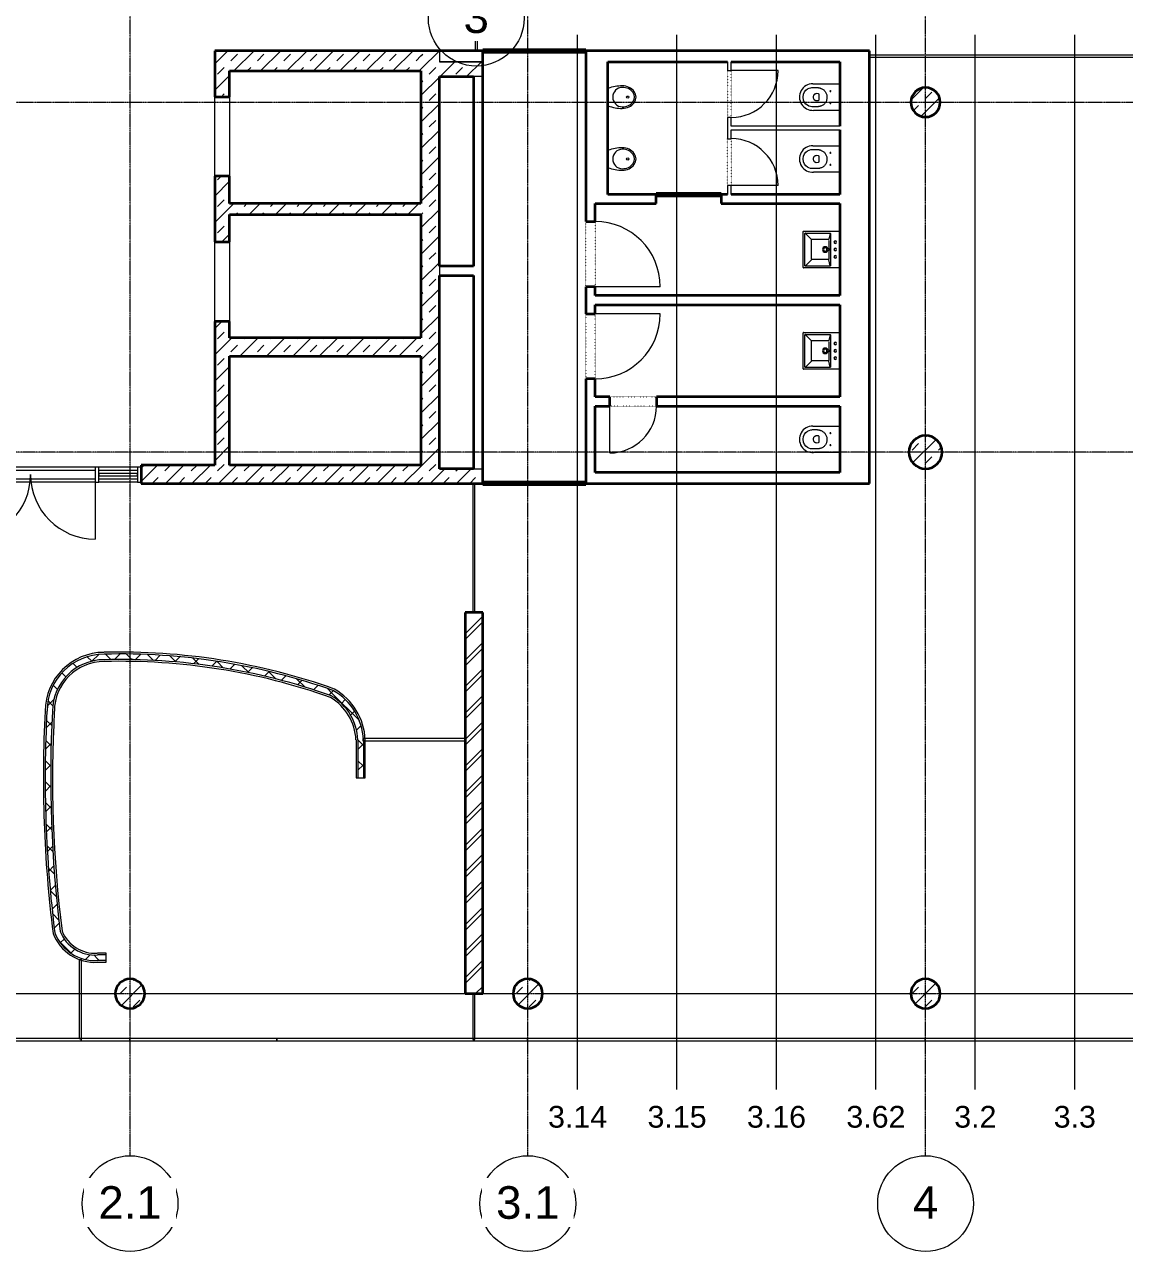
# Model space of a CAD drawing. Header units: millimetres. Extents: x -309577 to 26510, y -302335 to 26695.
# Drawn here: x -289271 to -274339, y -297783 to -281128 of the extents above; entities that cross this region are included whole.
import ezdxf

# ---------------------------------------------------------------- set-up
doc = ezdxf.new("R2010")
doc.units = ezdxf.units.MM
doc.linetypes.add('Rasterlinie', pattern=[22.225, 12.7, -3.175, 3.175, -3.175])
doc.linetypes.add('Über Schnittebene 1', pattern=[1, 0, -1])
for name, color, linetype, lineweight in [('A-AREA-LINE', 4, 'Continuous', 70), ('A-DOOR', 1, 'Continuous', 9), ('A-FLOR-OTLN', 6, 'Continuous', 9), ('A-GLAZ', 6, 'Continuous', 9), ('A-GLAZ-CWMG', 3, 'Continuous', 9), ('A-WALL', 2, 'Continuous', 9), ('A-WALL-PATT', 2, 'Continuous', 35), ('I-WALL', 2, 'Continuous', 9), ('P-SANR-FIXT', 6, 'Continuous', 9), ('S-COLS', 6, 'Continuous', 9), ('S-GRID', 1, 'Continuous', 9)]:
    doc.layers.add(name, color=color, linetype=linetype, lineweight=lineweight)
pattern_1 = [(45, (0, 0), (-179.60512, 179.60512), []), (45, (179.6, 0), (-179.60512, 179.60512), [127, -127])]
pattern_2 = [(45, (0, 0), (-141.42136, 141.42136), []), (135, (0, 0), (-141.42136, -141.42136), [])]

# ---------------------------------------------------------------- blocks, each defined once
blk = doc.blocks.new('STB Stütze - rund - STB d_40-392785-Ebene 0')
at = {"layer": 'S-COLS'}
h = blk.add_hatch(dxfattribs=at)
h.set_pattern_fill('FP_16', color=256, style=0, pattern_type=2)
h.set_pattern_definition([(45, (287838.7, 294282.99), (-179.60512, 179.60512), []), (45, (288018.3, 294282.99), (-179.60512, 179.60512), [127, -127])])
h.paths.add_polyline_path([(24, -199), (71, -187), (114, -165), (150, -133), (177, -93), (194, -48), (200, 0), (194, 48), (177, 93), (150, 133), (114, 165), (71, 187), (24, 199), (-24, 199), (-71, 187), (-114, 165), (-150, 133), (-177, 93), (-194, 48), (-200, 0), (-194, -48), (-177, -93), (-150, -133), (-114, -165), (-71, -187), (-24, -199)], flags=0)
at = {"layer": 'S-COLS', "lineweight": 35}
for start, end in [(360, 180), (180, 360)]:
    blk.add_arc((0, 0), 200, start, end, dxfattribs=at)
blk = doc.blocks.new('STB Stütze - rund - STB d_40-V12-Ebene 0')
at = {"layer": 'S-COLS'}
h = blk.add_hatch(dxfattribs=at)
h.set_pattern_fill('FP_17', color=256, style=0, pattern_type=2)
h.set_pattern_definition([(45, (282438.7, 294282.99), (-179.60512, 179.60512), []), (45, (282618.3, 294282.99), (-179.60512, 179.60512), [127, -127])])
h.paths.add_polyline_path([(24, -199), (71, -187), (114, -165), (150, -133), (177, -93), (194, -48), (200, 0), (194, 48), (177, 93), (150, 133), (114, 165), (71, 187), (24, 199), (-24, 199), (-71, 187), (-114, 165), (-150, 133), (-177, 93), (-194, 48), (-200, 0), (-194, -48), (-177, -93), (-150, -133), (-114, -165), (-71, -187), (-24, -199)], flags=0)
at = {"layer": 'S-COLS', "lineweight": 35}
for start, end in [(360, 180), (180, 360)]:
    blk.add_arc((0, 0), 200, start, end, dxfattribs=at)
blk = doc.blocks.new('STB Stütze - rund - STB d_40-V14-Ebene 0')
at = {"layer": 'S-COLS'}
h = blk.add_hatch(dxfattribs=at)
h.set_pattern_fill('FP_19', color=256, style=0, pattern_type=2)
h.set_pattern_definition([(45, (277038.7, 294282.99), (-179.60512, 179.60512), []), (45, (277218.3, 294282.99), (-179.60512, 179.60512), [127, -127])])
h.paths.add_polyline_path([(24, -199), (71, -187), (114, -165), (150, -133), (177, -93), (194, -48), (200, 0), (194, 48), (177, 93), (150, 133), (114, 165), (71, 187), (24, 199), (-24, 199), (-71, 187), (-114, 165), (-150, 133), (-177, 93), (-194, 48), (-200, 0), (-194, -48), (-177, -93), (-150, -133), (-114, -165), (-71, -187), (-24, -199)], flags=0)
at = {"layer": 'S-COLS', "lineweight": 35}
for start, end in [(360, 180), (180, 360)]:
    blk.add_arc((0, 0), 200, start, end, dxfattribs=at)
blk = doc.blocks.new('STB Stütze - rund - STB d_45-392786-Ebene 0')
at = {"layer": 'S-COLS'}
h = blk.add_hatch(dxfattribs=at)
h.set_pattern_fill('FP_21', color=256, style=0, pattern_type=2)
h.set_pattern_definition([(45, (277038.7, 286932.85), (-179.60512, 179.60512), []), (45, (277218.3, 286932.85), (-179.60512, 179.60512), [127, -127])])
h.paths.add_polyline_path([(0, -225), (50, -219), (98, -203), (140, -176), (176, -140), (203, -98), (219, -50), (225, 0), (219, 50), (203, 98), (176, 140), (140, 176), (98, 203), (50, 219), (0, 225), (-50, 219), (-98, 203), (-140, 176), (-176, 140), (-203, 98), (-219, 50), (-225, 0), (-219, -50), (-203, -98), (-176, -140), (-140, -176), (-98, -203), (-50, -219)], flags=0)
at = {"layer": 'S-COLS', "lineweight": 35}
for start, end in [(360, 180), (180, 360)]:
    blk.add_arc((0, 0), 225, start, end, dxfattribs=at)
blk = doc.blocks.new('STB Stütze - rund - STB d_40-V24-Ebene 0')
at = {"layer": 'S-COLS'}
h = blk.add_hatch(dxfattribs=at)
h.set_pattern_fill('FP_30', color=256, style=0, pattern_type=2)
h.set_pattern_definition([(45, (277038.7, 282182.99), (-179.60512, 179.60512), []), (45, (277218.3, 282182.99), (-179.60512, 179.60512), [127, -127])])
h.paths.add_polyline_path([(24, -199), (71, -187), (114, -165), (150, -133), (177, -93), (194, -48), (200, 0), (194, 48), (177, 93), (150, 133), (114, 165), (71, 187), (24, 199), (-24, 199), (-71, 187), (-114, 165), (-150, 133), (-177, 93), (-194, 48), (-200, 0), (-194, -48), (-177, -93), (-150, -133), (-114, -165), (-71, -187), (-24, -199)], flags=0)
at = {"layer": 'S-COLS', "lineweight": 35}
for start, end in [(360, 180), (180, 360)]:
    blk.add_arc((0, 0), 200, start, end, dxfattribs=at)
blk = doc.blocks.new('Türelement 2-flg - Drehflügel - Glas - Standard-313446-Ebene 0')
at = {"layer": 'A-DOOR'}
for p, q in [((-875, 0), (-875, -875)), ((875, 0), (875, -875))]:
    blk.add_line(p, q, dxfattribs=at)
for centre, start, end in [((-875, 0), 270, 360), ((875, 0), 180, 270)]:
    blk.add_arc(centre, 875, start, end, dxfattribs=at)
blk = doc.blocks.new('Systemelement - Verglasung-313445-Ebene 0')
at = {"layer": 'A-GLAZ'}
for p, q in [((263, 15), (-263, 15)), ((-263, 15), (-263, -15)), ((263, -15), (263, 15)), ((-263, -15), (263, -15))]:
    blk.add_line(p, q, dxfattribs=at)
blk = doc.blocks.new('Rechteckiger Pfosten - 5 x 20-313449-Ebene 0')
at = {"layer": 'A-GLAZ-CWMG'}
for p, q in [((-287739, -287138), (-288264, -287138)), ((-287739, -287338), (-288264, -287338))]:
    blk.add_line(p, q, dxfattribs=at)
blk = doc.blocks.new('Rechteckiger Pfosten - 5 x 20-313448-Ebene 0')
at = {"layer": 'A-GLAZ-CWMG'}
for p, q in [((-25, 100), (25, 100)), ((-25, -100), (-25, 100)), ((25, 100), (25, -100)), ((25, -100), (-25, -100))]:
    blk.add_line(p, q, dxfattribs=at)
blk = doc.blocks.new('Rechteckiger Pfosten - 5 x 20-313451-Ebene 0')
at = {"layer": 'A-GLAZ-CWMG'}
for p, q in [((-288314, -287138), (-290064, -287138)), ((-288314, -287338), (-290064, -287338))]:
    blk.add_line(p, q, dxfattribs=at)
blk = doc.blocks.new('Rechteckiger Pfosten - 5 x 20-313452-Ebene 0')
at = {"layer": 'A-GLAZ-CWMG'}
for p, q in [((-50, 100), (0, 100)), ((-50, -100), (-50, 100)), ((0, 100), (0, -100)), ((0, -100), (-50, -100))]:
    blk.add_line(p, q, dxfattribs=at)
blk = doc.blocks.new('Systemelement - Verglasung-313462-Ebene 0')
at = {"layer": 'A-GLAZ'}
for p, q in [((534, 15), (-534, 15)), ((-534, 15), (-534, -15)), ((534, -15), (534, 15)), ((-534, -15), (534, -15))]:
    blk.add_line(p, q, dxfattribs=at)
blk = doc.blocks.new('Systemelement - Verglasung-313463-Ebene 0')
at = {"layer": 'A-GLAZ'}
for p, q in [((693, 15), (-693, 15)), ((-693, 15), (-693, -15)), ((693, -15), (693, 15)), ((-693, -15), (693, -15))]:
    blk.add_line(p, q, dxfattribs=at)
blk = doc.blocks.new('Wandwaschbecken _3_ - 500 x 500 mm-313486-Ebene 0')
at = {"layer": 'P-SANR-FIXT'}
for p, q in [((-124, 205), (-124, 695)), ((-119, 700), (369, 700)), ((-99, 335), (-99, 670)), ((-94, 675), (344, 675)), ((-94, 670), (-13, 588)), ((344, 670), (262, 588)), ((349, 670), (349, 335)), ((374, 695), (374, 205)), ((-9, 355), (-9, 580)), ((-4, 585), (256, 585)), ((261, 355), (261, 580)), ((-94, 335), (-14, 351)), ((-1, 350), (-4, 350)), ((249, 350), (-1, 350)), ((344, 335), (265, 350)), ((344, 330), (-94, 330))]:
    blk.add_line(p, q, dxfattribs=at)
for centre, radius, start, end in [((-119, 695), 5, 90, 180), ((-94, 670), 5, 90, 180), ((344, 670), 5, 0, 90), ((369, 695), 5, 0, 90), ((-4, 580), 5, 90, 180), ((256, 580), 5, 0, 90), ((-94, 335), 5, 180, 270), ((-4, 355), 5, 180, 270), ((126, 400), 37.5, 0, 180), ((126, 400), 37.5, 180, 0), ((126, 400), 23, 0, 180), ((126, 400), 23, 180, 0), ((256, 355), 5, 270, 0), ((344, 335), 5, 270, 360), ((-119, 205), 5, 180, 270), ((26, 264), 17.5, 0, 180), ((26, 264), 17.5, 180, 0), ((126, 264), 17.5, 0, 180), ((126, 264), 17.5, 180, 0), ((226, 264), 17.5, 0, 180), ((226, 264), 17.5, 180, 0), ((369, 205), 5, 270, 360)]:
    blk.add_arc(centre, radius, start, end, dxfattribs=at)
for start_param, end_param in [(3.141593, 6.283185), (0, 3.141593)]:
    blk.add_ellipse((126, 337), major_axis=(-12.5, 0), ratio=0.247617, start_param=start_param, end_param=end_param, dxfattribs=at)
blk = doc.blocks.new('WC - Kombination _1_ - 550 x 360 mm-313487-Ebene 0')
at = {"layer": 'P-SANR-FIXT'}
for p, q in [((-55, 200), (-55, 559)), ((305, 568), (305, 200))]:
    blk.add_line(p, q, dxfattribs=at)
for centre, radius, start, end in [((125, 570), 180, 359.4799, 183.3895), ((44, 330), 6.33, 360, 180), ((207, 330), 6.33, 0, 180), ((44, 330), 6.33, 180, 360), ((207, 330), 6.33, 180, 360)]:
    blk.add_arc(centre, radius, start, end, dxfattribs=at)
for points, knots in [([(-6, 508), (-6, 527), (-6, 552), (-6, 572), (-6, 592), (4, 699), (125, 699), (245, 699), (256, 585), (256, 572)], [3, 3, 3, 3, 4, 4, 4, 5, 5, 5, 6, 6, 6, 6]), ([(256, 572), (256, 565), (256, 552), (256, 537), (256, 527), (256, 523), (256, 520), (256, 518), (256, 515), (256, 513), (256, 511), (256, 510), (256, 509), (256, 508), (256, 507), (255, 506), (255, 505), (255, 504), (255, 502), (255, 500), (254, 497), (253, 493), (252, 488), (251, 482), (249, 474), (246, 464), (241, 452), (233, 437), (222, 421), (208, 406), (192, 394), (174, 386), (155, 380), (139, 378), (126, 377), (112, 378), (96, 379), (76, 384), (58, 392), (41, 403), (27, 416), (15, 433), (6, 450), (1, 466), (-2, 479), (-4, 489), (-5, 498), (-6, 505), (-6, 508)], [0, 0, 0, 0, 0.065062, 0.130124, 0.146389, 0.162655, 0.170788, 0.17892, 0.187053, 0.195186, 0.199252, 0.203319, 0.207385, 0.209418, 0.211451, 0.215518, 0.219584, 0.223651, 0.227717, 0.23585, 0.243982, 0.260248, 0.276513, 0.292779, 0.32531, 0.357841, 0.390372, 0.455434, 0.520496, 0.585558, 0.65062, 0.715682, 0.780744, 0.845806, 0.878337, 0.910868, 0.97593, 1.040992, 1.106054, 1.171116, 1.236178, 1.30124, 1.366302, 1.431364, 1.463895, 1.496426, 1.528957, 1.561488, 1.561488, 1.561488, 1.561488]), ([(78, 521), (77, 490), (82, 484), (87, 484), (101, 481), (149, 481), (163, 484), (168, 484), (173, 490), (172, 521)], [0, 0, 0, 0, 1, 1, 1, 2, 2, 2, 3, 3, 3, 3]), ([(172, 521), (172, 524), (170, 529), (167, 538), (163, 545), (158, 551), (154, 555), (149, 558), (140, 563), (125, 565), (110, 563), (101, 558), (96, 555), (91, 551), (87, 545), (82, 538), (79, 529), (78, 524), (78, 521)], [0, 0, 0, 0, 0.0288677, 0.0577354, 0.0866031, 0.1154708, 0.1299046, 0.1443385, 0.1732062, 0.2309416, 0.2886769, 0.3175446, 0.3319785, 0.3464123, 0.37528, 0.4041477, 0.4330154, 0.4618831, 0.4618831, 0.4618831, 0.4618831])]:
    blk.add_open_spline(points, degree=3, knots=knots, dxfattribs=at)
blk = doc.blocks.new('Pissoir - Pissoir-312662-Ebene 0')
at = {"layer": 'P-SANR-FIXT'}
blk.add_line((-117, -3), (117, -3), dxfattribs=at)
blk.add_circle((0, -268), 15, dxfattribs=at)
for centre, start, end in [((392, -195), 159.3261, 180), ((-392, -195), 360, 20.6739)]:
    blk.add_arc(centre, 545, start, end, dxfattribs=at)
for major_axis, ratio, start_param, end_param in [((-132, 0), 0.987707, 3.141593, 6.283185), ((0, 186), 0.819068, 1.570796, 4.712389), ((0, 165), 0.80303, 1.570796, 4.712389)]:
    blk.add_ellipse((0, -195), major_axis=major_axis, ratio=ratio, start_param=start_param, end_param=end_param, dxfattribs=at)
blk = doc.blocks.new('Drehflügel 1-flg - Umfassungszarge - 63_5 x 2_135-313488-Ebene 0')
at = {"layer": 'A-DOOR'}
blk.add_line((317, 712), (317, 77), dxfattribs=at)
at = {"layer": 'A-DOOR', "linetype": 'Über Schnittebene 1'}
for p, q in [((-318, 77), (317, 77)), ((317, -48), (-318, -48))]:
    blk.add_line(p, q, dxfattribs=at)
at = {"layer": 'A-DOOR'}
blk.add_arc((317, 77), 635, 90, 180, dxfattribs=at)
blk = doc.blocks.new('Drehflügel 1-flg - Stahlzarge1 - 88_5 x 2_26 2-313441-Ebene 0')
at = {"layer": 'A-DOOR', "linetype": 'Über Schnittebene 1'}
for p, q in [((442, 48), (-443, 48)), ((-443, -77), (442, -77))]:
    blk.add_line(p, q, dxfattribs=at)
at = {"layer": 'A-DOOR'}
blk.add_line((442, -962), (442, -77), dxfattribs=at)
blk.add_arc((442, -77), 885, 180, 270, dxfattribs=at)
blk = doc.blocks.new('Drehflügel 1-flg - Stahlzarge1 - 88_5 x 2_26 2-313477-Ebene 0')
at = {"layer": 'A-DOOR'}
blk.add_line((442, 962), (442, 77), dxfattribs=at)
at = {"layer": 'A-DOOR', "linetype": 'Über Schnittebene 1'}
for p, q in [((-443, 77), (442, 77)), ((442, -48), (-443, -48))]:
    blk.add_line(p, q, dxfattribs=at)
at = {"layer": 'A-DOOR'}
blk.add_arc((442, 77), 885, 90, 180, dxfattribs=at)
blk = doc.blocks.new('Drehflügel 1-flg - Umfassungszarge - 63_5 x 2_135-250513-Ebene 0')
at = {"layer": 'A-DOOR'}
blk.add_line((317, 674), (317, 39), dxfattribs=at)
at = {"layer": 'A-DOOR', "linetype": 'Über Schnittebene 1'}
for p, q in [((-318, 39), (317, 39)), ((317, -11), (-318, -11))]:
    blk.add_line(p, q, dxfattribs=at)
at = {"layer": 'A-DOOR'}
blk.add_arc((317, 39), 635, 90, 180, dxfattribs=at)
blk = doc.blocks.new('Drehflügel 1-flg - Umfassungszarge - 63_5 x 2_135-250514-Ebene 0')
at = {"layer": 'A-DOOR', "linetype": 'Über Schnittebene 1'}
for p, q in [((317, 11), (-318, 11)), ((-318, -39), (317, -39))]:
    blk.add_line(p, q, dxfattribs=at)
at = {"layer": 'A-DOOR'}
blk.add_line((317, -674), (317, -39), dxfattribs=at)
blk.add_arc((317, -39), 635, 180, 270, dxfattribs=at)
blk = doc.blocks.new('Systemelement - Verglasung-313492-Ebene 0')
at = {"layer": 'A-GLAZ'}
for p, q in [((875, 15), (-875, 15)), ((-875, 15), (-875, -15)), ((875, -15), (875, 15)), ((-875, -15), (875, -15))]:
    blk.add_line(p, q, dxfattribs=at)
blk = doc.blocks.new('Systemelement - Verglasung-313493-Ebene 0')
at = {"layer": 'A-GLAZ'}
for p, q in [((100, 15), (-100, 15)), ((-100, 15), (-100, -15)), ((100, -15), (100, 15)), ((-100, -15), (100, -15))]:
    blk.add_line(p, q, dxfattribs=at)
blk = doc.blocks.new('Systemelement - Verglasung-313494-Ebene 0')
at = {"layer": 'A-GLAZ'}
for p, q in [((550, 15), (-550, 15)), ((-550, 15), (-550, -15)), ((550, -15), (550, 15)), ((-550, -15), (550, -15))]:
    blk.add_line(p, q, dxfattribs=at)
blk = doc.blocks.new('Systemelement - Verglasung-392769-Ebene 0')
at = {"layer": 'A-GLAZ'}
for p, q in [((2700, 15), (-2700, 15)), ((-2700, 15), (-2700, -15)), ((2700, -15), (2700, 15)), ((-2700, -15), (2700, -15))]:
    blk.add_line(p, q, dxfattribs=at)
blk = doc.blocks.new('Systemelement - Verglasung-392770-Ebene 0')
at = {"layer": 'A-GLAZ'}
for p, q in [((2702.5, 15), (-2702.5, 15)), ((-2702.5, 15), (-2702.5, -15)), ((2702.5, -15), (2702.5, 15)), ((-2702.5, -15), (2702.5, -15))]:
    blk.add_line(p, q, dxfattribs=at)
blk = doc.blocks.new('Systemelement - Verglasung-313523-Ebene 0')
at = {"layer": 'A-GLAZ'}
for p, q in [((312.5, 15), (-312.5, 15)), ((-312.5, 15), (-312.5, -15)), ((312.5, -15), (312.5, 15)), ((-312.5, -15), (312.5, -15))]:
    blk.add_line(p, q, dxfattribs=at)
blk = doc.blocks.new('Systemelement - Verglasung-392772-Ebene 0')
at = {"layer": 'A-GLAZ'}
for p, q in [((14262.5, 15), (-14262.5, 15)), ((-14262.5, 15), (-14262.5, -15)), ((-14262.5, -15), (14262.5, -15))]:
    blk.add_line(p, q, dxfattribs=at)
blk = doc.blocks.new('Systemelement - Verglasung-392776-Ebene 0')
at = {"layer": 'A-GLAZ'}
for p, q in [((680, 15), (-680, 15)), ((-680, 15), (-680, -15)), ((680, -15), (680, 15)), ((-680, -15), (680, -15))]:
    blk.add_line(p, q, dxfattribs=at)
blk = doc.blocks.new('Systemelement - Verglasung-392777-Ebene 0')
at = {"layer": 'A-GLAZ'}
for p, q in [((330, 15), (-330, 15)), ((-330, 15), (-330, -15)), ((330, -15), (330, 15)), ((-330, -15), (330, -15))]:
    blk.add_line(p, q, dxfattribs=at)
blk = doc.blocks.new('Systemelement - Verglasung-392778-Ebene 0')
at = {"layer": 'A-GLAZ'}
for p, q in [((1000, 15), (-1000, 15)), ((-1000, 15), (-1000, -15)), ((1000, -15), (1000, 15)), ((-1000, -15), (1000, -15))]:
    blk.add_line(p, q, dxfattribs=at)
blk = doc.blocks.new('Systemelement - Verglasung-392780-Ebene 0')
at = {"layer": 'A-GLAZ'}
for p, q in [((1700, 15), (-1700, 15)), ((-1700, 15), (-1700, -15)), ((1700, -15), (1700, 15)), ((-1700, -15), (1700, -15))]:
    blk.add_line(p, q, dxfattribs=at)
blk = doc.blocks.new('Rechteckiger Pfosten - 6 x 12-313447-Ebene 0')
at = {"layer": 'A-GLAZ-CWMG'}
for p, q in [((-288264, -287178), (-287739, -287178)), ((-287739, -287298), (-288264, -287298))]:
    blk.add_line(p, q, dxfattribs=at)
blk = doc.blocks.new('Rechteckiger Pfosten - 6 x 12-313453-Ebene 0')
at = {"layer": 'A-GLAZ-CWMG'}
for p, q in [((-290064, -287178), (-288314, -287178)), ((-288314, -287298), (-290064, -287298))]:
    blk.add_line(p, q, dxfattribs=at)
blk = doc.blocks.new('Raster - Rasterbeschriftung-194804-Ebene 0')
at = {"layer": 'S-GRID'}
blk.add_circle((0, 0), 6.5, dxfattribs=at)

msp = doc.modelspace()

# ---------------------------------------------------------------- hatches: boundary and pattern name
at = {"layer": 'A-WALL-PATT', "lineweight": 9}
h = msp.add_hatch(dxfattribs=at)
h.set_pattern_fill('FP_6', color=256, style=0, pattern_type=2)
h.set_pattern_definition(pattern_1)
h.paths.add_polyline_path([(-286489, -281758), (-283889, -281758), (-283889, -281483), (-286689, -281483), (-286689, -281758), (-286536, -281758)], flags=0)
h = msp.add_hatch(dxfattribs=at)
h.set_pattern_fill('FP_6', color=256, style=0, pattern_type=2)
h.set_pattern_definition(pattern_1)
h.paths.add_polyline_path([(-283639, -287108), (-283639, -281483), (-283889, -281483), (-283889, -287108), (-283642, -287108)], flags=0)
h = msp.add_hatch(dxfattribs=at)
h.set_pattern_fill('FP_6', color=256, style=0, pattern_type=2)
h.set_pattern_definition(pattern_1)
h.paths.add_polyline_path([(-283176, -281833), (-283051, -281833), (-283051, -281633), (-283639, -281633), (-283639, -281833)], flags=0)
h = msp.add_hatch(dxfattribs=at)
h.set_pattern_fill('FP_6', color=256, style=0, pattern_type=2)
h.set_pattern_definition(pattern_1)
h.paths.add_polyline_path([(-286536, -287108), (-286489, -287108), (-286489, -285158), (-286689, -285158), (-286689, -287108)], flags=0)
h.paths.add_polyline_path([(-286689, -284078), (-286489, -284078), (-286489, -283188), (-286689, -283188)], flags=0)
h.paths.add_polyline_path([(-286489, -282108), (-286489, -281758), (-286689, -281758), (-286689, -282108), (-286536, -282108)], flags=0)
h = msp.add_hatch(dxfattribs=at)
h.set_pattern_fill('FP_6', color=256, style=0, pattern_type=2)
h.set_pattern_definition(pattern_1)
h.paths.add_polyline_path([(-283889, -283708), (-283889, -283558), (-286489, -283558), (-286489, -283708)], flags=0)
h = msp.add_hatch(dxfattribs=at)
h.set_pattern_fill('FP_6', color=256, style=0, pattern_type=2)
h.set_pattern_definition(pattern_1)
h.paths.add_polyline_path([(-283889, -285629), (-283889, -285379), (-286489, -285379), (-286489, -285629)], flags=0)
h = msp.add_hatch(dxfattribs=at)
h.set_pattern_fill('FP_6', color=256, style=0, pattern_type=2)
h.set_pattern_definition(pattern_1)
h.paths.add_polyline_path([(-286536, -287358), (-283639, -287358), (-283639, -287108), (-287689, -287108), (-287689, -287358)], flags=0)
h = msp.add_hatch(dxfattribs=at)
h.set_pattern_fill('FP_6', color=256, style=0, pattern_type=2)
h.set_pattern_definition(pattern_1)
h.paths.add_polyline_path([(-283639, -287358), (-283051, -287358), (-283051, -287158), (-283639, -287158)], flags=0)
h = msp.add_hatch(dxfattribs=at)
h.set_pattern_fill('FP_37', color=256, style=0, pattern_type=2)
h.set_pattern_definition([(45, (0, 0), (-179.60512, 179.60512), []), (45, (76.2, 0), (-179.60512, 179.60512), [])])
h.paths.add_polyline_path([(-283051, -294283), (-283051, -289108), (-283291, -289108), (-283291, -294283)], flags=0)
h = msp.add_hatch(dxfattribs=at)
h.set_pattern_fill('FP_5', color=256, style=0, pattern_type=2)
h.set_pattern_definition(pattern_2)
h.paths.add_polyline_path([(-288891, -290449), (-288885, -290358), (-288867, -290268), (-288838, -290182), (-288797, -290100), (-288746, -290023), (-288686, -289955), (-288617, -289894), (-288541, -289844), (-288459, -289803), (-288372, -289774), (-288283, -289756), (-288191, -289750), (-288192, -289675), (-288285, -289680), (-288377, -289697), (-288466, -289725), (-288551, -289764), (-288638, -289817), (-288705, -289869), (-288771, -289935), (-288828, -290009), (-288877, -290088), (-288915, -290173), (-288943, -290262), (-288960, -290354), (-288966, -290447)], flags=0)
h = msp.add_hatch(dxfattribs=at)
h.set_pattern_fill('FP_5', color=256, style=0, pattern_type=2)
h.set_pattern_definition(pattern_2)
h.paths.add_polyline_path([(-285107, -290239), (-285075, -290170), (-285376, -290070), (-285681, -289980), (-285988, -289902), (-286298, -289835), (-286611, -289779), (-286925, -289735), (-287241, -289703), (-287558, -289682), (-287875, -289672), (-288192, -289675), (-288191, -289750), (-287877, -289747), (-287563, -289757), (-287250, -289777), (-286938, -289809), (-286627, -289853), (-286317, -289908), (-286010, -289974), (-285706, -290051), (-285405, -290139)], flags=0)
h = msp.add_hatch(dxfattribs=at)
h.set_pattern_fill('FP_5', color=256, style=0, pattern_type=2)
h.set_pattern_definition(pattern_2)
h.paths.add_polyline_path([(-284746, -290837), (-284671, -290836), (-284680, -290746), (-284698, -290658), (-284727, -290572), (-284765, -290490), (-284812, -290413), (-284867, -290342), (-284930, -290277), (-284999, -290220), (-285075, -290170), (-285107, -290239), (-285031, -290290), (-284962, -290349), (-284902, -290417), (-284850, -290492), (-284808, -290573), (-284776, -290658), (-284756, -290747)], flags=0)
h = msp.add_hatch(dxfattribs=at)
h.set_pattern_fill('FP_5', color=256, style=0, pattern_type=2)
h.set_pattern_definition(pattern_2)
h.paths.add_polyline_path([(-288860, -293459), (-288787, -293440), (-288834, -293015), (-288870, -292588), (-288896, -292161), (-288911, -291733), (-288915, -291305), (-288909, -290877), (-288891, -290449), (-288966, -290447), (-288984, -290878), (-288990, -291309), (-288986, -291740), (-288971, -292171), (-288945, -292601), (-288908, -293030)], flags=0)
h = msp.add_hatch(dxfattribs=at)
h.set_pattern_fill('FP_5', color=256, style=0, pattern_type=2)
h.set_pattern_definition(pattern_2)
h.paths.add_polyline_path([(-284746, -291353), (-284671, -291353), (-284671, -290836), (-284746, -290837), (-284746, -291234)], flags=0)
h = msp.add_hatch(dxfattribs=at)
h.set_pattern_fill('FP_5', color=256, style=0, pattern_type=2)
h.set_pattern_definition(pattern_2)
h.paths.add_polyline_path([(-288280, -293833), (-288282, -293758), (-288362, -293757), (-288440, -293744), (-288516, -293718), (-288586, -293681), (-288650, -293633), (-288705, -293576), (-288751, -293511), (-288787, -293440), (-288860, -293459), (-288825, -293533), (-288781, -293602), (-288727, -293664), (-288665, -293718), (-288596, -293762), (-288522, -293796), (-288443, -293820), (-288362, -293832)], flags=0)
h = msp.add_hatch(dxfattribs=at)
h.set_pattern_fill('FP_5', color=256, style=0, pattern_type=2)
h.set_pattern_definition(pattern_2)
h.paths.add_polyline_path([(-288163, -293833), (-288163, -293758), (-288282, -293758), (-288280, -293833)], flags=0)

# ---------------------------------------------------------------- linework, layer by layer
at = {"layer": 'A-AREA-LINE'}
for p, q in [((-283051, -281483), (-281651, -281483)), ((-280696, -283433), (-279816, -283433)), ((-281651, -287358), (-283051, -287358))]:
    msp.add_line(p, q, dxfattribs=at)
at = {"layer": 'A-FLOR-OTLN'}
for p, q in [((-289849, -294283), (-288529, -294283)), ((-288499, -294283), (-288039, -294283)), ((-287639, -294283), (-283291, -294283)), ((-283051, -294283), (-282639, -294283)), ((-282239, -294283), (-277239, -294283)), ((-276839, -294283), (-271839, -294283))]:
    msp.add_line(p, q, dxfattribs=at)
at = {"layer": 'A-WALL', "color": 10, "lineweight": 35}
for p, q in [((-286689, -281483), (-286689, -282108)), ((-283889, -281483), (-286689, -281483)), ((-283051, -281483), (-283889, -281483)), ((-283051, -287358), (-283051, -281483)), ((-281651, -281483), (-281651, -283803)), ((-277801, -281483), (-281651, -281483)), ((-281351, -283433), (-281351, -281633)), ((-281351, -281633), (-279726, -281633)), ((-279676, -281633), (-278201, -281633)), ((-278201, -281633), (-278201, -282508)), ((-277801, -287358), (-277801, -281483)), ((-286489, -282108), (-286489, -281758)), ((-286489, -281758), (-283889, -281758)), ((-283889, -281758), (-283889, -283558)), ((-283639, -284408), (-283639, -281833)), ((-283639, -281833), (-283176, -281833)), ((-283176, -281833), (-283176, -284408)), ((-286689, -282108), (-286489, -282108)), ((-278201, -282558), (-278201, -283433)), ((-286689, -283188), (-286689, -284078)), ((-286489, -283188), (-286689, -283188)), ((-286489, -283558), (-286489, -283188)), ((-280696, -283433), (-281351, -283433)), ((-280696, -283558), (-280696, -283433)), ((-279726, -283433), (-279816, -283433)), ((-279816, -283433), (-279816, -283558)), ((-278201, -283433), (-279676, -283433)), ((-283889, -283558), (-286489, -283558)), ((-281526, -283803), (-281526, -283558)), ((-281526, -283558), (-280696, -283558)), ((-279816, -283558), (-278201, -283558)), ((-278201, -283558), (-278201, -284808)), ((-286489, -284078), (-286489, -283708)), ((-286489, -283708), (-283889, -283708)), ((-283889, -283708), (-283889, -285379)), ((-281651, -283803), (-281526, -283803)), ((-286689, -284078), (-286489, -284078)), ((-283176, -284408), (-283639, -284408)), ((-283639, -287158), (-283639, -284533)), ((-283639, -284533), (-283176, -284533)), ((-283176, -284533), (-283176, -287158)), ((-281526, -284688), (-281651, -284688)), ((-281651, -284688), (-281651, -285053)), ((-281526, -284808), (-281526, -284688)), ((-278201, -284808), (-281526, -284808)), ((-281526, -285053), (-281526, -284933)), ((-281526, -284933), (-278201, -284933)), ((-278201, -284933), (-278201, -286183)), ((-281651, -285053), (-281526, -285053)), ((-286689, -285158), (-286689, -287108)), ((-286489, -285158), (-286689, -285158)), ((-286489, -285379), (-286489, -285158)), ((-283889, -285379), (-286489, -285379)), ((-286489, -285629), (-283889, -285629)), ((-286489, -287108), (-286489, -285629)), ((-283889, -285629), (-283889, -287108)), ((-281526, -285938), (-281651, -285938)), ((-281651, -285938), (-281651, -287358)), ((-281526, -286183), (-281526, -285938)), ((-281326, -286183), (-281526, -286183)), ((-281326, -286308), (-281326, -286183)), ((-278201, -286183), (-280691, -286183)), ((-280691, -286183), (-280691, -286308)), ((-281526, -287208), (-281526, -286308)), ((-281526, -286308), (-281326, -286308)), ((-280691, -286308), (-278201, -286308)), ((-278201, -286308), (-278201, -287208)), ((-286689, -287108), (-287689, -287108)), ((-287689, -287108), (-287689, -287358)), ((-283889, -287108), (-286489, -287108)), ((-283176, -287158), (-283639, -287158)), ((-278201, -287208), (-281526, -287208)), ((-287689, -287358), (-283639, -287358)), ((-283639, -287358), (-283051, -287358)), ((-281651, -287358), (-277801, -287358)), ((-283291, -289108), (-283291, -294283)), ((-283051, -289108), (-283291, -289108)), ((-283051, -294283), (-283051, -289108)), ((-283291, -294283), (-283051, -294283))]:
    msp.add_line(p, q, dxfattribs=at)
at = {"layer": 'A-WALL'}
for p, q in [((-283639, -281483), (-283639, -281633)), ((-283051, -281633), (-283639, -281633)), ((-283639, -281633), (-283051, -281633)), ((-283051, -281833), (-283176, -281833)), ((-286689, -283188), (-286689, -282108)), ((-286489, -282108), (-286489, -283188)), ((-286689, -285158), (-286689, -284078)), ((-286489, -284078), (-286489, -285158)), ((-283639, -284408), (-283639, -284533)), ((-283176, -287158), (-283051, -287158)), ((-284746, -290837), (-284746, -291353)), ((-284671, -290836), (-284671, -291353)), ((-288163, -293758), (-288282, -293758)), ((-288163, -293833), (-288280, -293833))]:
    msp.add_line(p, q, dxfattribs=at)
at = {"layer": 'A-WALL', "color": 7}
for p, q in [((-284771, -290838), (-284771, -291353)), ((-284646, -291353), (-284646, -290835)), ((-284771, -291353), (-284646, -291353)), ((-288163, -293733), (-288283, -293733)), ((-288163, -293858), (-288163, -293733)), ((-288279, -293858), (-288163, -293858))]:
    msp.add_line(p, q, dxfattribs=at)
for centre, radius, start, end in [((-288191, -290450), 800, 90.1186, 179.7518), ((-288191, -290450), 675, 90, 180), ((-287972, -298342), 8695, 70.4614, 91.4513), ((-287972, -298342), 8570, 70.5386, 91.4614), ((-285477, -290870), 706, 2.5833, 59.4167), ((-285477, -290870), 831, 2.3811, 60.2862), ((-271941, -291353), 17075, 176.9578, 187.1056), ((-271941, -291353), 16950, 176.9471, 187.0529), ((-288315, -293251), 483, 202.2294, 273.7706), ((-288315, -293251), 608, 200.5751, 273.3608)]:
    msp.add_arc(centre, radius, start, end, dxfattribs=at)
at = {"layer": 'A-WALL'}
for centre, radius, start, end in [((-288191, -290450), 775, 90.0979, 179.7951), ((-288191, -290450), 700, 90.0271, 179.9433), ((-287972, -298342), 8670, 70.4766, 91.4533), ((-287972, -298342), 8595, 70.5229, 91.4594), ((-285477, -290870), 731, 2.5373, 59.6145), ((-285477, -290870), 806, 2.4165, 60.134), ((-271941, -291353), 17050, 176.9557, 187.0951), ((-271941, -291353), 16975, 176.9492, 187.0635), ((-288315, -293251), 583, 200.8488, 273.4287), ((-288315, -293251), 508, 201.8328, 273.6725)]:
    msp.add_arc(centre, radius, start, end, dxfattribs=at)
at = {"layer": 'I-WALL', "color": 7}
for p, q in [((-279726, -281633), (-279726, -281753)), ((-279676, -281753), (-279676, -281633)), ((-279726, -281753), (-279676, -281753)), ((-279676, -282388), (-279726, -282388)), ((-279726, -282388), (-279726, -282678)), ((-279676, -282508), (-279676, -282388)), ((-278201, -282508), (-279676, -282508)), ((-279676, -282678), (-279676, -282558)), ((-279676, -282558), (-278201, -282558)), ((-279726, -282678), (-279676, -282678)), ((-279676, -283313), (-279726, -283313)), ((-279726, -283313), (-279726, -283433)), ((-279676, -283433), (-279676, -283313))]:
    msp.add_line(p, q, dxfattribs=at)
at = {"layer": 'S-GRID', "linetype": 'Rasterlinie'}
for p, q in [((-277039, -296483), (-277039, -235883)), ((-287839, -296483), (-287839, -278649)), ((-282439, -296483), (-282439, -278649)), ((-297439, -282183), (-175468, -282183)), ((-175468, -286933), (-297439, -286933)), ((-297439, -294283), (-175468, -294283))]:
    msp.add_line(p, q, dxfattribs=at)
at = {"layer": 'S-GRID', "lineweight": 18}
for p, q in [((-281764, -295585), (-281764, -281267)), ((-280414, -295585), (-280414, -281267)), ((-279064, -295585), (-279064, -281267)), ((-277714, -295585), (-277714, -281267)), ((-276364, -295585), (-276364, -281267)), ((-275014, -295585), (-275014, -281267))]:
    msp.add_line(p, q, dxfattribs=at)

# ---------------------------------------------------------------- block references
at = {"layer": 'A-DOOR'}
for name, p, rotation in [('Drehflügel 1-flg - Umfassungszarge - 63_5 x 2_135-250514-Ebene 0', (-279716, -282070), 90), ('Drehflügel 1-flg - Umfassungszarge - 63_5 x 2_135-250513-Ebene 0', (-279716, -282995), 270), ('Drehflügel 1-flg - Stahlzarge1 - 88_5 x 2_26 2-313477-Ebene 0', (-281603, -284245), 270), ('Drehflügel 1-flg - Stahlzarge1 - 88_5 x 2_26 2-313441-Ebene 0', (-281603, -285495), 90), ('Drehflügel 1-flg - Umfassungszarge - 63_5 x 2_135-313488-Ebene 0', (-281009, -286231), 180)]:
    msp.add_blockref(name, p, dxfattribs=dict(at, rotation=rotation))
msp.add_blockref('Türelement 2-flg - Drehflügel - Glas - Standard-313446-Ebene 0', (-289189, -287238), dxfattribs=at)
at = {"layer": 'A-GLAZ'}
for name, p, rotation in [('Systemelement - Verglasung-313494-Ebene 0', (-283139, -280733), 270), ('Systemelement - Verglasung-313493-Ebene 0', (-283139, -281383), 90), ('Systemelement - Verglasung-313492-Ebene 0', (-283171, -288233), 90), ('Systemelement - Verglasung-313462-Ebene 0', (-288514, -294359), 90), ('Systemelement - Verglasung-313523-Ebene 0', (-283171, -294595), 270)]:
    msp.add_blockref(name, p, dxfattribs=dict(at, rotation=rotation))
for name, p in [('Systemelement - Verglasung-392772-Ebene 0', (-263539, -281558)), ('Systemelement - Verglasung-313445-Ebene 0', (-288001, -287238)), ('Systemelement - Verglasung-313463-Ebene 0', (-283984, -290835)), ('Systemelement - Verglasung-392776-Ebene 0', (-289184, -294908)), ('Systemelement - Verglasung-392777-Ebene 0', (-288174, -294908)), ('Systemelement - Verglasung-392778-Ebene 0', (-286844, -294908)), ('Systemelement - Verglasung-392780-Ebene 0', (-284144, -294908)), ('Systemelement - Verglasung-392769-Ebene 0', (-279744, -294908)), ('Systemelement - Verglasung-392770-Ebene 0', (-274341, -294908))]:
    msp.add_blockref(name, p, dxfattribs=at)
at = {"layer": 'A-GLAZ-CWMG'}
for name in ['Rechteckiger Pfosten - 5 x 20-313451-Ebene 0', 'Rechteckiger Pfosten - 6 x 12-313453-Ebene 0', 'Rechteckiger Pfosten - 5 x 20-313449-Ebene 0', 'Rechteckiger Pfosten - 6 x 12-313447-Ebene 0']:
    msp.add_blockref(name, (0, 0), dxfattribs=at)
at = {"layer": 'A-GLAZ-CWMG', "extrusion": (0, 0, -1), "rotation": 180}
for name, p in [('Rechteckiger Pfosten - 5 x 20-313448-Ebene 0', (288289, -287238)), ('Rechteckiger Pfosten - 5 x 20-313452-Ebene 0', (287689, -287238))]:
    msp.add_blockref(name, p, dxfattribs=at)
at = {"layer": 'P-SANR-FIXT'}
for name, p, rotation in [('Pissoir - Pissoir-312662-Ebene 0', (-281351, -282113), 90.00000000000001), ('WC - Kombination _1_ - 550 x 360 mm-313487-Ebene 0', (-278001, -282238), 90), ('Pissoir - Pissoir-312662-Ebene 0', (-281351, -282953), 90.00000000000001), ('WC - Kombination _1_ - 550 x 360 mm-313487-Ebene 0', (-278001, -283078), 90), ('Wandwaschbecken _3_ - 500 x 500 mm-313486-Ebene 0', (-278001, -284308), 90), ('Wandwaschbecken _3_ - 500 x 500 mm-313486-Ebene 0', (-278001, -285683), 90), ('WC - Kombination _1_ - 550 x 360 mm-313487-Ebene 0', (-278001, -286883), 90)]:
    msp.add_blockref(name, p, dxfattribs=dict(at, rotation=rotation))
at = {"layer": 'S-COLS'}
for name, p in [('STB Stütze - rund - STB d_40-V24-Ebene 0', (-277039, -282183)), ('STB Stütze - rund - STB d_45-392786-Ebene 0', (-277039, -286933)), ('STB Stütze - rund - STB d_40-392785-Ebene 0', (-287839, -294283)), ('STB Stütze - rund - STB d_40-V12-Ebene 0', (-282439, -294283)), ('STB Stütze - rund - STB d_40-V14-Ebene 0', (-277039, -294283))]:
    msp.add_blockref(name, p, dxfattribs=at)
at = {"layer": 'S-GRID', "xscale": 99.99999999999993, "yscale": 99.99999999999993, "zscale": 99.99999999999993, "rotation": 180}
msp.add_blockref('Raster - Rasterbeschriftung-194804-Ebene 0', (-283139, -281041), dxfattribs=at)
at = {"layer": 'S-GRID', "xscale": 99.99999999999993, "yscale": 99.99999999999993, "zscale": 99.99999999999993}
for p in [(-287839, -297133), (-282439, -297133), (-277039, -297133)]:
    msp.add_blockref('Raster - Rasterbeschriftung-194804-Ebene 0', p, dxfattribs=at)

# ---------------------------------------------------------------- texts
at = {"layer": 'S-GRID', "char_height": 295.06, "attachment_point": 2, "line_spacing_factor": 0.938532}
for s, insert, width in [('\\fArial|b0|i0|c0|p34|;3.14', (-281763, -295807), 957.6), ('\\fArial|b0|i0|c0|p34|;3.15', (-280413, -295807), 957.6), ('\\fArial|b0|i0|c0|p34|;3.16', (-279063, -295807), 957.6), ('\\fArial|b0|i0|c0|p34|;3.62', (-277713, -295807), 957.6), ('\\fArial|b0|i0|c0|p34|;3.2', (-276363, -295807), 684), ('\\fArial|b0|i0|c0|p34|;3.3', (-275013, -295807), 684)]:
    msp.add_mtext(s, dxfattribs=dict(at, insert=insert, width=width))

# ---------------------------------------------------------------- next in the draw order: texts
at = {"layer": 'S-GRID', "char_height": 442.59, "attachment_point": 2, "line_spacing_factor": 0.938532, "bg_fill": 3, "box_fill_scale": 1.25, "bg_fill_color": 0, "bg_fill_transparency": 0}
for s, insert, width in [('\\fArial|b0|i0|c0|p34|;3', (-283139, -280800), 410.36), ('\\fArial|b0|i0|c0|p34|;2.1', (-287839, -296897), 1025.9), ('\\fArial|b0|i0|c0|p34|;3.1', (-282439, -296897), 1025.9), ('\\fArial|b0|i0|c0|p34|;4', (-277039, -296897), 410.36)]:
    msp.add_mtext(s, dxfattribs=dict(at, insert=insert, width=width))

doc.saveas('drawing.dxf')
